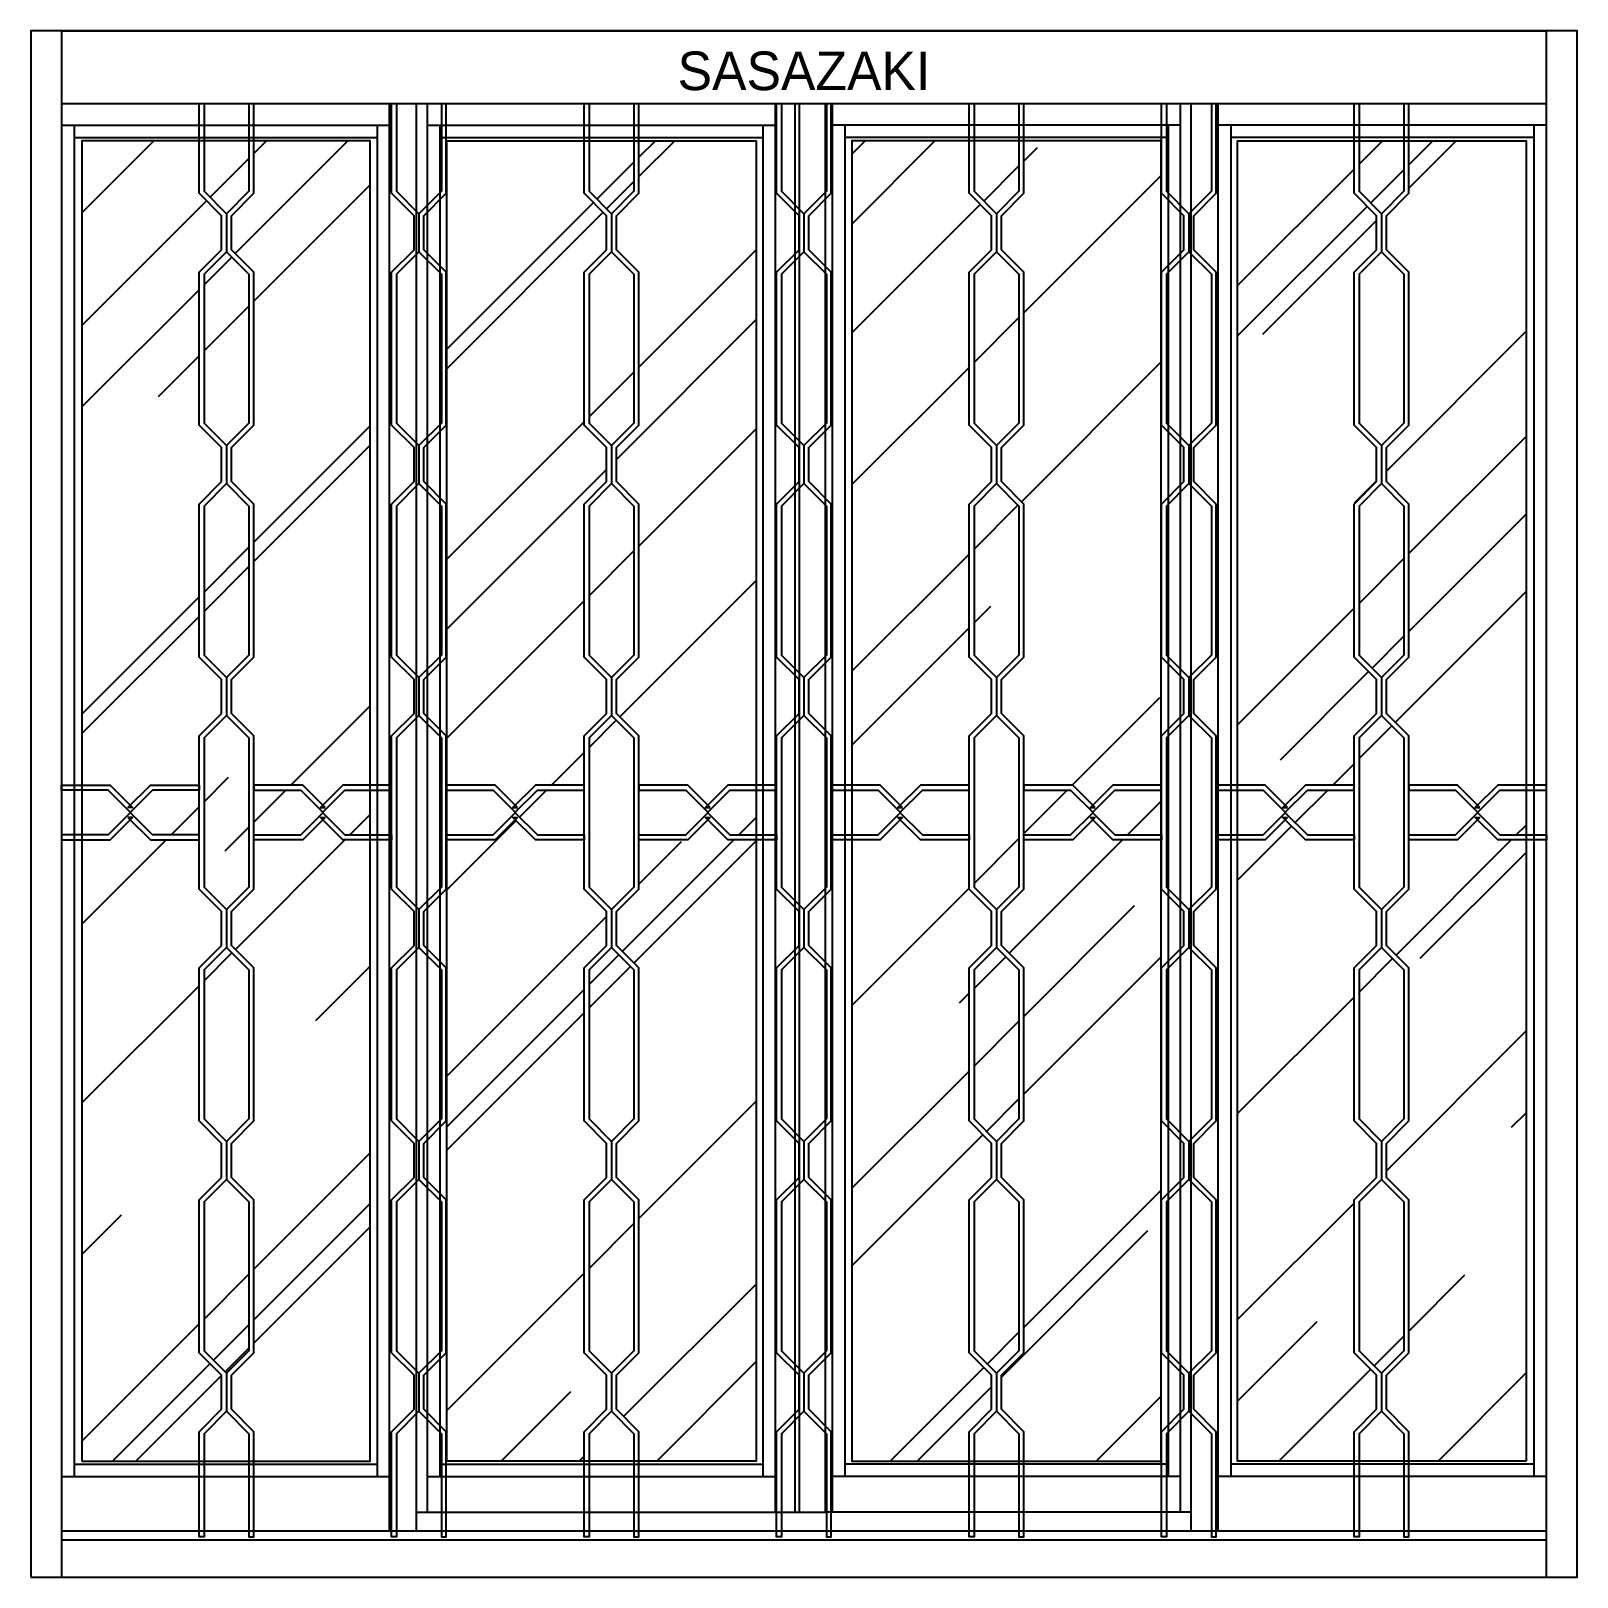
# Model space of a CAD drawing. Header units: millimetres. Extents: x 200.98 to 201.98, y 70.96 to 71.96.
import ezdxf
from ezdxf.enums import TextEntityAlignment as Align

# ---------------------------------------------------------------- set-up
doc = ezdxf.new("R2010")
doc.units = ezdxf.units.MM
doc.layers.add('021', color=1, linetype='Continuous')
doc.styles.add('SCHOBK', font='txt', dxfattribs={"oblique": 15})

msp = doc.modelspace()

# ---------------------------------------------------------------- hatches: boundary and pattern name
at = {"layer": '021', "ltscale": 0.1}
h = msp.add_hatch(dxfattribs=at)
h.set_pattern_fill('AR-RROOF', color=250, scale=0.007, angle=45, style=0)
h.paths.add_polyline_path([(201.0937, 71.6585), (201.1082, 71.673), (201.1082, 71.695), (201.0937, 71.7095), (201.0937, 71.8085), (201.1082, 71.823), (201.1082, 71.845), (201.0937, 71.8595), (201.0937, 71.8935), (201.0179, 71.8935), (201.0179, 71.4767), (201.0362, 71.4767), (201.0492, 71.4637), (201.0622, 71.4767), (201.0937, 71.4767), (201.0937, 71.5085), (201.1082, 71.523), (201.1082, 71.545), (201.0937, 71.5595)])
h.paths.add_polyline_path([(201.2044, 71.8935), (201.1291, 71.8935), (201.1291, 71.8595), (201.1146, 71.845), (201.1146, 71.823), (201.1291, 71.8085), (201.1291, 71.7095), (201.1146, 71.695), (201.1146, 71.673), (201.1291, 71.6585), (201.1291, 71.5595), (201.1146, 71.545), (201.1146, 71.523), (201.1291, 71.5085), (201.1291, 71.4767), (201.1607, 71.4767), (201.1737, 71.4637), (201.1867, 71.4767), (201.2044, 71.4767)])
h.paths.add_polyline_path([(201.2044, 71.4413), (201.1867, 71.4413), (201.1737, 71.4543), (201.1607, 71.4413), (201.1291, 71.4413), (201.1291, 71.4095), (201.1146, 71.395), (201.1146, 71.373), (201.1291, 71.3585), (201.1291, 71.2595), (201.1146, 71.245), (201.1146, 71.223), (201.1291, 71.2085), (201.1291, 71.1095), (201.1146, 71.095), (201.1146, 71.073), (201.1291, 71.0585), (201.1291, 71.0395), (201.2044, 71.0395)])
h.paths.add_polyline_path([(201.0937, 71.3585), (201.1082, 71.373), (201.1082, 71.395), (201.0937, 71.4095), (201.0937, 71.4413), (201.0622, 71.4413), (201.0492, 71.4543), (201.0362, 71.4413), (201.0179, 71.4413), (201.0179, 71.0395), (201.0937, 71.0395), (201.0937, 71.0585), (201.1082, 71.073), (201.1082, 71.095), (201.0937, 71.1095), (201.0937, 71.2085), (201.1082, 71.223), (201.1082, 71.245), (201.0937, 71.2595)])
h.paths.add_polyline_path([(201.1259, 71.0572), (201.1114, 71.0717), (201.0969, 71.0572), (201.0969, 71.0395), (201.1259, 71.0395)])
h.paths.add_polyline_path([(201.1259, 71.2072), (201.1114, 71.2217), (201.0969, 71.2072), (201.0969, 71.1108), (201.1114, 71.0963), (201.1259, 71.1108)])
h.paths.add_polyline_path([(201.1259, 71.3572), (201.1114, 71.3717), (201.0969, 71.3572), (201.0969, 71.2608), (201.1114, 71.2463), (201.1259, 71.2608)])
h.paths.add_polyline_path([(201.1259, 71.5072), (201.1114, 71.5217), (201.0969, 71.5072), (201.0969, 71.4108), (201.1114, 71.3963), (201.1259, 71.4108)])
h.paths.add_polyline_path([(201.1259, 71.6572), (201.1114, 71.6717), (201.0969, 71.6572), (201.0969, 71.5608), (201.1114, 71.5463), (201.1259, 71.5608)])
h.paths.add_polyline_path([(201.1259, 71.8072), (201.1114, 71.8217), (201.0969, 71.8072), (201.0969, 71.7108), (201.1114, 71.6963), (201.1259, 71.7108)])
h.paths.add_polyline_path([(201.1259, 71.8935), (201.0969, 71.8935), (201.0969, 71.8608), (201.1114, 71.8463), (201.1259, 71.8608)])
h.paths.add_polyline_path([(201.0492, 71.4588), (201.0491, 71.459), (201.0492, 71.4592), (201.0349, 71.4735), (201.0179, 71.4735), (201.0179, 71.4445), (201.0349, 71.4445)])
h.paths.add_polyline_path([(201.0937, 71.4735), (201.0636, 71.4735), (201.0492, 71.4592), (201.0494, 71.459), (201.0492, 71.4588), (201.0636, 71.4445), (201.0937, 71.4445)])
h.paths.add_polyline_path([(201.1737, 71.4588), (201.1735, 71.459), (201.1737, 71.4592), (201.1594, 71.4735), (201.1291, 71.4735), (201.1291, 71.4445), (201.1594, 71.4445)])
h.paths.add_polyline_path([(201.2044, 71.4735), (201.188, 71.4735), (201.1737, 71.4592), (201.1739, 71.459), (201.1737, 71.4588), (201.188, 71.4445), (201.2044, 71.4445)])
h = msp.add_hatch(dxfattribs=at)
h.set_pattern_fill('AR-RROOF', color=250, scale=0.007, angle=45, style=0)
h.paths.add_polyline_path([(201.3427, 71.2085), (201.3572, 71.223), (201.3572, 71.245), (201.3427, 71.2595), (201.3427, 71.3585), (201.3572, 71.373), (201.3572, 71.395), (201.3427, 71.4095), (201.3427, 71.4413), (201.3112, 71.4413), (201.2982, 71.4543), (201.2852, 71.4413), (201.2539, 71.4413), (201.2539, 71.0395), (201.3427, 71.0395), (201.3427, 71.0585), (201.3572, 71.073), (201.3572, 71.095), (201.3427, 71.1095)])
h.paths.add_polyline_path([(201.3749, 71.2072), (201.3604, 71.2217), (201.3459, 71.2072), (201.3459, 71.1108), (201.3604, 71.0963), (201.3749, 71.1108)])
h.paths.add_polyline_path([(201.3749, 71.3572), (201.3604, 71.3717), (201.3459, 71.3572), (201.3459, 71.2608), (201.3604, 71.2463), (201.3749, 71.2608)])
h.paths.add_polyline_path([(201.3749, 71.5072), (201.3604, 71.5217), (201.3459, 71.5072), (201.3459, 71.4108), (201.3604, 71.3963), (201.3749, 71.4108)])
h.paths.add_polyline_path([(201.3427, 71.4735), (201.3125, 71.4735), (201.2982, 71.4592), (201.2984, 71.459), (201.2982, 71.4588), (201.3125, 71.4445), (201.3427, 71.4445)])
h.paths.add_polyline_path([(201.2982, 71.4588), (201.298, 71.459), (201.2982, 71.4592), (201.2839, 71.4735), (201.2539, 71.4735), (201.2539, 71.4445), (201.2839, 71.4445)])
h.paths.add_polyline_path([(201.4084, 71.4735), (201.3781, 71.4735), (201.3781, 71.4445), (201.4084, 71.4445), (201.4227, 71.4588), (201.4225, 71.459), (201.4227, 71.4592)])
h.paths.add_polyline_path([(201.4539, 71.4735), (201.437, 71.4735), (201.4227, 71.4592), (201.4229, 71.459), (201.4227, 71.4588), (201.437, 71.4445), (201.4539, 71.4445)])
h.paths.add_polyline_path([(201.4539, 71.4413), (201.4357, 71.4413), (201.4227, 71.4543), (201.4097, 71.4413), (201.3781, 71.4413), (201.3781, 71.4095), (201.3636, 71.395), (201.3636, 71.373), (201.3781, 71.3585), (201.3781, 71.2595), (201.3636, 71.245), (201.3636, 71.223), (201.3781, 71.2085), (201.3781, 71.1095), (201.3636, 71.095), (201.3636, 71.073), (201.3781, 71.0585), (201.3781, 71.0395), (201.4539, 71.0395)])
h.paths.add_polyline_path([(201.4539, 71.8935), (201.3781, 71.8935), (201.3781, 71.8595), (201.3636, 71.845), (201.3636, 71.823), (201.3781, 71.8085), (201.3781, 71.7095), (201.3636, 71.695), (201.3636, 71.673), (201.3781, 71.6585), (201.3781, 71.5595), (201.3636, 71.545), (201.3636, 71.523), (201.3781, 71.5085), (201.3781, 71.4767), (201.4097, 71.4767), (201.4227, 71.4637), (201.4357, 71.4767), (201.4539, 71.4767)])
h.paths.add_polyline_path([(201.3427, 71.5595), (201.3427, 71.6585), (201.3572, 71.673), (201.3572, 71.695), (201.3427, 71.7095), (201.3427, 71.8085), (201.3572, 71.823), (201.3572, 71.845), (201.3427, 71.8595), (201.3427, 71.8935), (201.2539, 71.8935), (201.2539, 71.4767), (201.2852, 71.4767), (201.2982, 71.4637), (201.3112, 71.4767), (201.3427, 71.4767), (201.3427, 71.5085), (201.3572, 71.523), (201.3572, 71.545)])
h.paths.add_polyline_path([(201.3749, 71.6572), (201.3604, 71.6717), (201.3459, 71.6572), (201.3459, 71.5608), (201.3604, 71.5463), (201.3749, 71.5608)])
h.paths.add_polyline_path([(201.3749, 71.8072), (201.3604, 71.8217), (201.3459, 71.8072), (201.3459, 71.7108), (201.3604, 71.6963), (201.3749, 71.7108)])
h.paths.add_polyline_path([(201.3749, 71.8935), (201.3459, 71.8935), (201.3459, 71.8608), (201.3604, 71.8463), (201.3749, 71.8608)])
h = msp.add_hatch(dxfattribs=at)
h.set_pattern_fill('AR-RROOF', color=250, scale=0.007, angle=45, style=0)
h.paths.add_polyline_path([(201.6062, 71.095), (201.5917, 71.1095), (201.5917, 71.2085), (201.6062, 71.223), (201.6062, 71.245), (201.5917, 71.2595), (201.5917, 71.3585), (201.6062, 71.373), (201.6062, 71.395), (201.5917, 71.4095), (201.5917, 71.4413), (201.5602, 71.4413), (201.5472, 71.4543), (201.5342, 71.4413), (201.5159, 71.4413), (201.5159, 71.0395), (201.5917, 71.0395), (201.5917, 71.0585), (201.6062, 71.073)])
h.paths.add_polyline_path([(201.7159, 71.4413), (201.6847, 71.4413), (201.6717, 71.4543), (201.6587, 71.4413), (201.6271, 71.4413), (201.6271, 71.4095), (201.6126, 71.395), (201.6126, 71.373), (201.6271, 71.3585), (201.6271, 71.2595), (201.6126, 71.245), (201.6126, 71.223), (201.6271, 71.2085), (201.6271, 71.1095), (201.6126, 71.095), (201.6126, 71.073), (201.6271, 71.0585), (201.6271, 71.0395), (201.7159, 71.0395)])
h.paths.add_polyline_path([(201.7159, 71.8935), (201.6271, 71.8935), (201.6271, 71.8595), (201.6126, 71.845), (201.6126, 71.823), (201.6271, 71.8085), (201.6271, 71.7095), (201.6126, 71.695), (201.6126, 71.673), (201.6271, 71.6585), (201.6271, 71.5595), (201.6126, 71.545), (201.6126, 71.523), (201.6271, 71.5085), (201.6271, 71.4767), (201.6587, 71.4767), (201.6717, 71.4637), (201.6847, 71.4767), (201.7159, 71.4767)])
h.paths.add_polyline_path([(201.5917, 71.6585), (201.6062, 71.673), (201.6062, 71.695), (201.5917, 71.7095), (201.5917, 71.8085), (201.6062, 71.823), (201.6062, 71.845), (201.5917, 71.8595), (201.5917, 71.8935), (201.5159, 71.8935), (201.5159, 71.4767), (201.5342, 71.4767), (201.5472, 71.4637), (201.5602, 71.4767), (201.5917, 71.4767), (201.5917, 71.5085), (201.6062, 71.523), (201.6062, 71.545), (201.5917, 71.5595)])
h.paths.add_polyline_path([(201.6239, 71.8935), (201.5949, 71.8935), (201.5949, 71.8608), (201.6094, 71.8463), (201.6239, 71.8608)])
h.paths.add_polyline_path([(201.6239, 71.8072), (201.6094, 71.8217), (201.5949, 71.8072), (201.5949, 71.7108), (201.6094, 71.6963), (201.6239, 71.7108)])
h.paths.add_polyline_path([(201.6239, 71.6572), (201.6094, 71.6717), (201.5949, 71.6572), (201.5949, 71.5608), (201.6094, 71.5463), (201.6239, 71.5608)])
h.paths.add_polyline_path([(201.6239, 71.5072), (201.6094, 71.5217), (201.5949, 71.5072), (201.5949, 71.4108), (201.6094, 71.3963), (201.6239, 71.4108)])
h.paths.add_polyline_path([(201.6574, 71.4735), (201.6271, 71.4735), (201.6271, 71.4445), (201.6574, 71.4445), (201.6717, 71.4588), (201.6715, 71.459), (201.6717, 71.4592)])
h.paths.add_polyline_path([(201.7159, 71.4735), (201.686, 71.4735), (201.6717, 71.4592), (201.6719, 71.459), (201.6717, 71.4588), (201.686, 71.4445), (201.7159, 71.4445)])
h.paths.add_polyline_path([(201.5917, 71.4735), (201.5615, 71.4735), (201.5472, 71.4592), (201.5474, 71.459), (201.5472, 71.4588), (201.5615, 71.4445), (201.5917, 71.4445)])
h.paths.add_polyline_path([(201.5329, 71.4735), (201.5159, 71.4735), (201.5159, 71.4445), (201.5329, 71.4445), (201.5472, 71.4588), (201.547, 71.459), (201.5472, 71.4592)])
h.paths.add_polyline_path([(201.6239, 71.3572), (201.6094, 71.3717), (201.5949, 71.3572), (201.5949, 71.2608), (201.6094, 71.2463), (201.6239, 71.2608)])
h.paths.add_polyline_path([(201.6239, 71.2072), (201.6094, 71.2217), (201.5949, 71.2072), (201.5949, 71.1108), (201.6094, 71.0963), (201.6239, 71.1108)])
h.paths.add_polyline_path([(201.6239, 71.0572), (201.6094, 71.0717), (201.5949, 71.0572), (201.5949, 71.0395), (201.6239, 71.0395)])
h = msp.add_hatch(dxfattribs=at)
h.set_pattern_fill('AR-RROOF', color=250, scale=0.007, angle=45, style=0)
h.paths.add_polyline_path([(201.8407, 71.2085), (201.8552, 71.223), (201.8552, 71.245), (201.8407, 71.2595), (201.8407, 71.3585), (201.8552, 71.373), (201.8552, 71.395), (201.8407, 71.4095), (201.8407, 71.4413), (201.8092, 71.4413), (201.7962, 71.4543), (201.7832, 71.4413), (201.7654, 71.4413), (201.7654, 71.0395), (201.8407, 71.0395), (201.8407, 71.0585), (201.8552, 71.073), (201.8552, 71.095), (201.8407, 71.1095)])
h.paths.add_polyline_path([(201.9519, 71.4413), (201.9336, 71.4413), (201.9206, 71.4543), (201.9076, 71.4413), (201.8761, 71.4413), (201.8761, 71.4095), (201.8616, 71.395), (201.8616, 71.373), (201.8761, 71.3585), (201.8761, 71.2595), (201.8616, 71.245), (201.8616, 71.223), (201.8761, 71.2085), (201.8761, 71.1095), (201.8616, 71.095), (201.8616, 71.073), (201.8761, 71.0585), (201.8761, 71.0395), (201.9519, 71.0395)])
h.paths.add_polyline_path([(201.8729, 71.2072), (201.8584, 71.2217), (201.8439, 71.2072), (201.8439, 71.1108), (201.8584, 71.0963), (201.8729, 71.1108)])
h.paths.add_polyline_path([(201.8729, 71.0572), (201.8584, 71.0717), (201.8439, 71.0572), (201.8439, 71.0395), (201.8729, 71.0395)])
h.paths.add_polyline_path([(201.8729, 71.3572), (201.8584, 71.3717), (201.8439, 71.3572), (201.8439, 71.2608), (201.8584, 71.2463), (201.8729, 71.2608)])
h.paths.add_polyline_path([(201.8729, 71.5072), (201.8584, 71.5217), (201.8439, 71.5072), (201.8439, 71.4108), (201.8584, 71.3963), (201.8729, 71.4108)])
h.paths.add_polyline_path([(201.8729, 71.6572), (201.8584, 71.6717), (201.8439, 71.6572), (201.8439, 71.5608), (201.8584, 71.5463), (201.8729, 71.5608)])
h.paths.add_polyline_path([(201.8729, 71.8072), (201.8584, 71.8217), (201.8439, 71.8072), (201.8439, 71.7108), (201.8584, 71.6963), (201.8729, 71.7108)])
h.paths.add_polyline_path([(201.8729, 71.8935), (201.8439, 71.8935), (201.8439, 71.8608), (201.8584, 71.8463), (201.8729, 71.8608)])
h.paths.add_polyline_path([(201.9519, 71.8935), (201.8761, 71.8935), (201.8761, 71.8595), (201.8616, 71.845), (201.8616, 71.823), (201.8761, 71.8085), (201.8761, 71.7095), (201.8616, 71.695), (201.8616, 71.673), (201.8761, 71.6585), (201.8761, 71.5595), (201.8616, 71.545), (201.8616, 71.523), (201.8761, 71.5085), (201.8761, 71.4767), (201.9076, 71.4767), (201.9206, 71.4637), (201.9336, 71.4767), (201.9519, 71.4767)])
h.paths.add_polyline_path([(201.8552, 71.695), (201.8407, 71.7095), (201.8407, 71.8085), (201.8552, 71.823), (201.8552, 71.845), (201.8407, 71.8595), (201.8407, 71.8935), (201.7654, 71.8935), (201.7654, 71.4767), (201.7832, 71.4767), (201.7962, 71.4637), (201.8092, 71.4767), (201.8407, 71.4767), (201.8407, 71.5085), (201.8552, 71.523), (201.8552, 71.545), (201.8407, 71.5595), (201.8407, 71.6585), (201.8552, 71.673)])
h.paths.add_polyline_path([(201.9519, 71.4735), (201.935, 71.4735), (201.9206, 71.4592), (201.9208, 71.459), (201.9206, 71.4588), (201.935, 71.4445), (201.9519, 71.4445)])
h.paths.add_polyline_path([(201.9206, 71.4588), (201.9205, 71.459), (201.9206, 71.4592), (201.9063, 71.4735), (201.8761, 71.4735), (201.8761, 71.4445), (201.9063, 71.4445)])
h.paths.add_polyline_path([(201.8407, 71.4735), (201.8105, 71.4735), (201.7962, 71.4592), (201.7964, 71.459), (201.7962, 71.4588), (201.8105, 71.4445), (201.8407, 71.4445)])
h.paths.add_polyline_path([(201.7819, 71.4735), (201.7654, 71.4735), (201.7654, 71.4445), (201.7819, 71.4445), (201.7962, 71.4588), (201.796, 71.459), (201.7962, 71.4592)])

# ---------------------------------------------------------------- linework, layer by layer
at = {"layer": '021'}
msp.add_line((201.7354, 71.0065), (201.4989, 71.0065), dxfattribs=at)
for points in [[(200.9849, 70.9645), (201.9849, 70.9645), (201.9849, 71.9645), (200.9849, 71.9645)], [(201.0179, 71.0395), (201.2044, 71.0395), (201.2044, 71.8935), (201.0179, 71.8935)], [(201.2539, 71.8935), (201.4539, 71.8935), (201.4539, 71.0395), (201.2539, 71.0395)], [(201.7159, 71.8935), (201.5159, 71.8935), (201.5159, 71.0395), (201.7159, 71.0395)], [(201.9519, 71.0395), (201.7654, 71.0395), (201.7654, 71.8935), (201.9519, 71.8935)]]:
    msp.add_lwpolyline(points, close=True, dxfattribs=at)
for points in [[(201.0049, 70.9645), (201.0049, 71.9645), (201.9649, 71.9645), (201.9649, 70.9645)], [(201.0049, 71.9175), (201.9649, 71.9175)], [(201.2169, 70.9945), (201.2169, 71.9175)], [(201.2344, 70.9945), (201.2344, 71.9175)], [(201.2344, 71.0065), (201.4989, 71.0065), (201.4989, 71.9175)], [(201.2414, 71.0065), (201.2414, 71.9175)], [(201.4664, 71.0065), (201.4664, 71.9175)], [(201.4789, 71.9175), (201.4789, 71.0065)], [(201.4819, 71.9175), (201.4819, 71.0065)], [(201.5034, 71.0065), (201.5034, 71.9175)], [(201.7284, 71.0065), (201.7284, 71.9175)], [(201.7354, 70.9945), (201.7354, 71.9175)], [(201.7529, 70.9945), (201.7529, 71.9175)], [(201.0049, 71.9035), (201.2169, 71.9035)], [(201.0129, 71.9035), (201.0129, 71.0295)], [(201.2089, 71.9035), (201.2089, 71.0295)], [(201.2414, 71.9035), (201.4664, 71.9035)], [(201.2494, 71.9035), (201.2494, 71.0295)], [(201.4584, 71.9035), (201.4584, 71.0295)], [(201.7284, 71.9035), (201.5034, 71.9035)], [(201.5114, 71.9035), (201.5114, 71.0295)], [(201.7204, 71.9035), (201.7204, 71.0295)], [(201.9649, 71.9035), (201.7529, 71.9035)], [(201.7609, 71.9035), (201.7609, 71.0295)], [(201.9569, 71.9035), (201.9569, 71.0295)], [(201.0129, 71.8955), (201.2089, 71.8955)], [(201.2494, 71.8955), (201.4584, 71.8955)], [(201.7204, 71.8955), (201.5114, 71.8955)], [(201.9569, 71.8955), (201.7609, 71.8955)], [(201.0129, 71.0375), (201.2089, 71.0375)], [(201.2494, 71.0375), (201.4584, 71.0375)], [(201.7204, 71.0375), (201.5114, 71.0375)], [(201.9569, 71.0375), (201.7609, 71.0375)], [(201.0049, 71.0295), (201.2169, 71.0295)], [(201.2414, 71.0295), (201.4664, 71.0295)], [(201.7284, 71.0295), (201.5034, 71.0295)], [(201.9649, 71.0295), (201.7529, 71.0295)], [(201.0049, 70.9945), (201.9649, 70.9945)], [(201.0049, 70.9885), (201.9649, 70.9885)]]:
    msp.add_lwpolyline(points, dxfattribs=at)
at = {"layer": '021', "color": 6}
for points in [[(201.0969, 71.9175), (201.0969, 71.8608), (201.1114, 71.8463), (201.1114, 71.8217), (201.0969, 71.8072), (201.0969, 71.7108), (201.1114, 71.6963), (201.1114, 71.6717), (201.0969, 71.6572), (201.0969, 71.6572), (201.0969, 71.5608), (201.1114, 71.5463), (201.1114, 71.5217), (201.0969, 71.5072), (201.0969, 71.5072), (201.0969, 71.4108), (201.1114, 71.3963), (201.1114, 71.3717), (201.0969, 71.3572), (201.0969, 71.3572), (201.0969, 71.2608), (201.1114, 71.2463), (201.1114, 71.2217), (201.0969, 71.2072), (201.0969, 71.2072), (201.0969, 71.1108), (201.1114, 71.0963), (201.1114, 71.0717), (201.0969, 71.0572), (201.0969, 70.9905), (201.0937, 70.9905), (201.0937, 71.0585), (201.1082, 71.073), (201.1082, 71.095), (201.0937, 71.1095), (201.0937, 71.2085), (201.0937, 71.2085), (201.1082, 71.223), (201.1082, 71.245), (201.0937, 71.2595), (201.0937, 71.3585), (201.1082, 71.373), (201.1082, 71.395), (201.0937, 71.4095), (201.0937, 71.5085), (201.1082, 71.523), (201.1082, 71.545), (201.0937, 71.5595), (201.0937, 71.6585), (201.1082, 71.673), (201.1082, 71.695), (201.0937, 71.7095), (201.0937, 71.8085), (201.1082, 71.823), (201.1082, 71.845), (201.0937, 71.8595), (201.0937, 71.9175)], [(201.1259, 71.9175), (201.1259, 71.8608), (201.1114, 71.8463), (201.1114, 71.8217), (201.1259, 71.8072), (201.1259, 71.7108), (201.1114, 71.6963), (201.1114, 71.6717), (201.1259, 71.6572), (201.1259, 71.6572), (201.1259, 71.5608), (201.1114, 71.5463), (201.1114, 71.5217), (201.1259, 71.5072), (201.1259, 71.5072), (201.1259, 71.4108), (201.1114, 71.3963), (201.1114, 71.3717), (201.1259, 71.3572), (201.1259, 71.3572), (201.1259, 71.2608), (201.1114, 71.2463), (201.1114, 71.2217), (201.1259, 71.2072), (201.1259, 71.2072), (201.1259, 71.1108), (201.1114, 71.0963), (201.1114, 71.0717), (201.1259, 71.0572), (201.1259, 70.9905), (201.1291, 70.9905), (201.1291, 71.0585), (201.1146, 71.073), (201.1146, 71.095), (201.1291, 71.1095), (201.1291, 71.2085), (201.1291, 71.2085), (201.1146, 71.223), (201.1146, 71.245), (201.1291, 71.2595), (201.1291, 71.3585), (201.1146, 71.373), (201.1146, 71.395), (201.1291, 71.4095), (201.1291, 71.5085), (201.1146, 71.523), (201.1146, 71.545), (201.1291, 71.5595), (201.1291, 71.6585), (201.1146, 71.673), (201.1146, 71.695), (201.1291, 71.7095), (201.1291, 71.8085), (201.1146, 71.823), (201.1146, 71.845), (201.1291, 71.8595), (201.1291, 71.9175)], [(201.2214, 71.9175), (201.2214, 71.8608), (201.2359, 71.8463), (201.2359, 71.8217), (201.2214, 71.8072), (201.2214, 71.7108), (201.2359, 71.6963), (201.2359, 71.6717), (201.2214, 71.6572), (201.2214, 71.6572), (201.2214, 71.5608), (201.2359, 71.5463), (201.2359, 71.5217), (201.2214, 71.5072), (201.2214, 71.5072), (201.2214, 71.4108), (201.2359, 71.3963), (201.2359, 71.3717), (201.2214, 71.3572), (201.2214, 71.3572), (201.2214, 71.2608), (201.2359, 71.2463), (201.2359, 71.2217), (201.2214, 71.2072), (201.2214, 71.2072), (201.2214, 71.1108), (201.2359, 71.0963), (201.2359, 71.0717), (201.2214, 71.0572), (201.2214, 70.9905), (201.2182, 70.9905), (201.2182, 71.0585), (201.2327, 71.073), (201.2327, 71.095), (201.2182, 71.1095), (201.2182, 71.2085), (201.2182, 71.2085), (201.2327, 71.223), (201.2327, 71.245), (201.2182, 71.2595), (201.2182, 71.3585), (201.2327, 71.373), (201.2327, 71.395), (201.2182, 71.4095), (201.2182, 71.5085), (201.2327, 71.523), (201.2327, 71.545), (201.2182, 71.5595), (201.2182, 71.6585), (201.2327, 71.673), (201.2327, 71.695), (201.2182, 71.7095), (201.2182, 71.8085), (201.2327, 71.823), (201.2327, 71.845), (201.2182, 71.8595), (201.2182, 71.9175)], [(201.2504, 71.9175), (201.2504, 71.8608), (201.2359, 71.8463), (201.2359, 71.8217), (201.2504, 71.8072), (201.2504, 71.7108), (201.2359, 71.6963), (201.2359, 71.6717), (201.2504, 71.6572), (201.2504, 71.6572), (201.2504, 71.5608), (201.2359, 71.5463), (201.2359, 71.5217), (201.2504, 71.5072), (201.2504, 71.5072), (201.2504, 71.4108), (201.2359, 71.3963), (201.2359, 71.3717), (201.2504, 71.3572), (201.2504, 71.3572), (201.2504, 71.2608), (201.2359, 71.2463), (201.2359, 71.2217), (201.2504, 71.2072), (201.2504, 71.2072), (201.2504, 71.1108), (201.2359, 71.0963), (201.2359, 71.0717), (201.2504, 71.0572), (201.2504, 70.9905), (201.2536, 70.9905), (201.2536, 71.0585), (201.2391, 71.073), (201.2391, 71.095), (201.2536, 71.1095), (201.2536, 71.2085), (201.2536, 71.2085), (201.2391, 71.223), (201.2391, 71.245), (201.2536, 71.2595), (201.2536, 71.3585), (201.2391, 71.373), (201.2391, 71.395), (201.2536, 71.4095), (201.2536, 71.5085), (201.2391, 71.523), (201.2391, 71.545), (201.2536, 71.5595), (201.2536, 71.6585), (201.2391, 71.673), (201.2391, 71.695), (201.2536, 71.7095), (201.2536, 71.8085), (201.2391, 71.823), (201.2391, 71.845), (201.2536, 71.8595), (201.2536, 71.9175)], [(201.3459, 71.9175), (201.3459, 71.8608), (201.3604, 71.8463), (201.3604, 71.8217), (201.3459, 71.8072), (201.3459, 71.7108), (201.3604, 71.6963), (201.3604, 71.6717), (201.3459, 71.6572), (201.3459, 71.6572), (201.3459, 71.5608), (201.3604, 71.5463), (201.3604, 71.5217), (201.3459, 71.5072), (201.3459, 71.5072), (201.3459, 71.4108), (201.3604, 71.3963), (201.3604, 71.3717), (201.3459, 71.3572), (201.3459, 71.3572), (201.3459, 71.2608), (201.3604, 71.2463), (201.3604, 71.2217), (201.3459, 71.2072), (201.3459, 71.2072), (201.3459, 71.1108), (201.3604, 71.0963), (201.3604, 71.0717), (201.3459, 71.0572), (201.3459, 70.9905), (201.3427, 70.9905), (201.3427, 71.0585), (201.3572, 71.073), (201.3572, 71.095), (201.3427, 71.1095), (201.3427, 71.2085), (201.3427, 71.2085), (201.3572, 71.223), (201.3572, 71.245), (201.3427, 71.2595), (201.3427, 71.3585), (201.3572, 71.373), (201.3572, 71.395), (201.3427, 71.4095), (201.3427, 71.5085), (201.3572, 71.523), (201.3572, 71.545), (201.3427, 71.5595), (201.3427, 71.6585), (201.3572, 71.673), (201.3572, 71.695), (201.3427, 71.7095), (201.3427, 71.8085), (201.3572, 71.823), (201.3572, 71.845), (201.3427, 71.8595), (201.3427, 71.9175)], [(201.3749, 71.9175), (201.3749, 71.8608), (201.3604, 71.8463), (201.3604, 71.8217), (201.3749, 71.8072), (201.3749, 71.7108), (201.3604, 71.6963), (201.3604, 71.6717), (201.3749, 71.6572), (201.3749, 71.6572), (201.3749, 71.5608), (201.3604, 71.5463), (201.3604, 71.5217), (201.3749, 71.5072), (201.3749, 71.5072), (201.3749, 71.4108), (201.3604, 71.3963), (201.3604, 71.3717), (201.3749, 71.3572), (201.3749, 71.3572), (201.3749, 71.2608), (201.3604, 71.2463), (201.3604, 71.2217), (201.3749, 71.2072), (201.3749, 71.2072), (201.3749, 71.1108), (201.3604, 71.0963), (201.3604, 71.0717), (201.3749, 71.0572), (201.3749, 70.9905), (201.3781, 70.9905), (201.3781, 71.0585), (201.3636, 71.073), (201.3636, 71.095), (201.3781, 71.1095), (201.3781, 71.2085), (201.3781, 71.2085), (201.3636, 71.223), (201.3636, 71.245), (201.3781, 71.2595), (201.3781, 71.3585), (201.3636, 71.373), (201.3636, 71.395), (201.3781, 71.4095), (201.3781, 71.5085), (201.3636, 71.523), (201.3636, 71.545), (201.3781, 71.5595), (201.3781, 71.6585), (201.3636, 71.673), (201.3636, 71.695), (201.3781, 71.7095), (201.3781, 71.8085), (201.3636, 71.823), (201.3636, 71.845), (201.3781, 71.8595), (201.3781, 71.9175)], [(201.4704, 71.9175), (201.4704, 71.8608), (201.4849, 71.8463), (201.4849, 71.8217), (201.4704, 71.8072), (201.4704, 71.7108), (201.4849, 71.6963), (201.4849, 71.6717), (201.4704, 71.6572), (201.4704, 71.6572), (201.4704, 71.5608), (201.4849, 71.5463), (201.4849, 71.5217), (201.4704, 71.5072), (201.4704, 71.5072), (201.4704, 71.4108), (201.4849, 71.3963), (201.4849, 71.3717), (201.4704, 71.3572), (201.4704, 71.3572), (201.4704, 71.2608), (201.4849, 71.2463), (201.4849, 71.2217), (201.4704, 71.2072), (201.4704, 71.2072), (201.4704, 71.1108), (201.4849, 71.0963), (201.4849, 71.0717), (201.4704, 71.0572), (201.4704, 70.9905), (201.4672, 70.9905), (201.4672, 71.0585), (201.4817, 71.073), (201.4817, 71.095), (201.4672, 71.1095), (201.4672, 71.2085), (201.4672, 71.2085), (201.4817, 71.223), (201.4817, 71.245), (201.4672, 71.2595), (201.4672, 71.3585), (201.4817, 71.373), (201.4817, 71.395), (201.4672, 71.4095), (201.4672, 71.5085), (201.4817, 71.523), (201.4817, 71.545), (201.4672, 71.5595), (201.4672, 71.6585), (201.4817, 71.673), (201.4817, 71.695), (201.4672, 71.7095), (201.4672, 71.8085), (201.4817, 71.823), (201.4817, 71.845), (201.4672, 71.8595), (201.4672, 71.9175)], [(201.4994, 71.9175), (201.4994, 71.8608), (201.4849, 71.8463), (201.4849, 71.8217), (201.4994, 71.8072), (201.4994, 71.7108), (201.4849, 71.6963), (201.4849, 71.6717), (201.4994, 71.6572), (201.4994, 71.6572), (201.4994, 71.5608), (201.4849, 71.5463), (201.4849, 71.5217), (201.4994, 71.5072), (201.4994, 71.5072), (201.4994, 71.4108), (201.4849, 71.3963), (201.4849, 71.3717), (201.4994, 71.3572), (201.4994, 71.3572), (201.4994, 71.2608), (201.4849, 71.2463), (201.4849, 71.2217), (201.4994, 71.2072), (201.4994, 71.2072), (201.4994, 71.1108), (201.4849, 71.0963), (201.4849, 71.0717), (201.4994, 71.0572), (201.4994, 70.9905), (201.5026, 70.9905), (201.5026, 71.0585), (201.4881, 71.073), (201.4881, 71.095), (201.5026, 71.1095), (201.5026, 71.2085), (201.5026, 71.2085), (201.4881, 71.223), (201.4881, 71.245), (201.5026, 71.2595), (201.5026, 71.3585), (201.4881, 71.373), (201.4881, 71.395), (201.5026, 71.4095), (201.5026, 71.5085), (201.4881, 71.523), (201.4881, 71.545), (201.5026, 71.5595), (201.5026, 71.6585), (201.4881, 71.673), (201.4881, 71.695), (201.5026, 71.7095), (201.5026, 71.8085), (201.4881, 71.823), (201.4881, 71.845), (201.5026, 71.8595), (201.5026, 71.9175)], [(201.5949, 71.9175), (201.5949, 71.8608), (201.6094, 71.8463), (201.6094, 71.8217), (201.5949, 71.8072), (201.5949, 71.7108), (201.6094, 71.6963), (201.6094, 71.6717), (201.5949, 71.6572), (201.5949, 71.6572), (201.5949, 71.5608), (201.6094, 71.5463), (201.6094, 71.5217), (201.5949, 71.5072), (201.5949, 71.5072), (201.5949, 71.4108), (201.6094, 71.3963), (201.6094, 71.3717), (201.5949, 71.3572), (201.5949, 71.3572), (201.5949, 71.2608), (201.6094, 71.2463), (201.6094, 71.2217), (201.5949, 71.2072), (201.5949, 71.2072), (201.5949, 71.1108), (201.6094, 71.0963), (201.6094, 71.0717), (201.5949, 71.0572), (201.5949, 70.9905), (201.5917, 70.9905), (201.5917, 71.0585), (201.6062, 71.073), (201.6062, 71.095), (201.5917, 71.1095), (201.5917, 71.2085), (201.5917, 71.2085), (201.6062, 71.223), (201.6062, 71.245), (201.5917, 71.2595), (201.5917, 71.3585), (201.6062, 71.373), (201.6062, 71.395), (201.5917, 71.4095), (201.5917, 71.5085), (201.6062, 71.523), (201.6062, 71.545), (201.5917, 71.5595), (201.5917, 71.6585), (201.6062, 71.673), (201.6062, 71.695), (201.5917, 71.7095), (201.5917, 71.8085), (201.6062, 71.823), (201.6062, 71.845), (201.5917, 71.8595), (201.5917, 71.9175)], [(201.6239, 71.9175), (201.6239, 71.8608), (201.6094, 71.8463), (201.6094, 71.8217), (201.6239, 71.8072), (201.6239, 71.7108), (201.6094, 71.6963), (201.6094, 71.6717), (201.6239, 71.6572), (201.6239, 71.6572), (201.6239, 71.5608), (201.6094, 71.5463), (201.6094, 71.5217), (201.6239, 71.5072), (201.6239, 71.5072), (201.6239, 71.4108), (201.6094, 71.3963), (201.6094, 71.3717), (201.6239, 71.3572), (201.6239, 71.3572), (201.6239, 71.2608), (201.6094, 71.2463), (201.6094, 71.2217), (201.6239, 71.2072), (201.6239, 71.2072), (201.6239, 71.1108), (201.6094, 71.0963), (201.6094, 71.0717), (201.6239, 71.0572), (201.6239, 70.9905), (201.6271, 70.9905), (201.6271, 71.0585), (201.6126, 71.073), (201.6126, 71.095), (201.6271, 71.1095), (201.6271, 71.2085), (201.6271, 71.2085), (201.6126, 71.223), (201.6126, 71.245), (201.6271, 71.2595), (201.6271, 71.3585), (201.6126, 71.373), (201.6126, 71.395), (201.6271, 71.4095), (201.6271, 71.5085), (201.6126, 71.523), (201.6126, 71.545), (201.6271, 71.5595), (201.6271, 71.6585), (201.6126, 71.673), (201.6126, 71.695), (201.6271, 71.7095), (201.6271, 71.8085), (201.6126, 71.823), (201.6126, 71.845), (201.6271, 71.8595), (201.6271, 71.9175)], [(201.7194, 71.9175), (201.7194, 71.8608), (201.7339, 71.8463), (201.7339, 71.8217), (201.7194, 71.8072), (201.7194, 71.7108), (201.7339, 71.6963), (201.7339, 71.6717), (201.7194, 71.6572), (201.7194, 71.6572), (201.7194, 71.5608), (201.7339, 71.5463), (201.7339, 71.5217), (201.7194, 71.5072), (201.7194, 71.5072), (201.7194, 71.4108), (201.7339, 71.3963), (201.7339, 71.3717), (201.7194, 71.3572), (201.7194, 71.3572), (201.7194, 71.2608), (201.7339, 71.2463), (201.7339, 71.2217), (201.7194, 71.2072), (201.7194, 71.2072), (201.7194, 71.1108), (201.7339, 71.0963), (201.7339, 71.0717), (201.7194, 71.0572), (201.7194, 70.9905), (201.7162, 70.9905), (201.7162, 71.0585), (201.7307, 71.073), (201.7307, 71.095), (201.7162, 71.1095), (201.7162, 71.2085), (201.7162, 71.2085), (201.7307, 71.223), (201.7307, 71.245), (201.7162, 71.2595), (201.7162, 71.3585), (201.7307, 71.373), (201.7307, 71.395), (201.7162, 71.4095), (201.7162, 71.5085), (201.7307, 71.523), (201.7307, 71.545), (201.7162, 71.5595), (201.7162, 71.6585), (201.7307, 71.673), (201.7307, 71.695), (201.7162, 71.7095), (201.7162, 71.8085), (201.7307, 71.823), (201.7307, 71.845), (201.7162, 71.8595), (201.7162, 71.9175)], [(201.7484, 71.9175), (201.7484, 71.8608), (201.7339, 71.8463), (201.7339, 71.8217), (201.7484, 71.8072), (201.7484, 71.7108), (201.7339, 71.6963), (201.7339, 71.6717), (201.7484, 71.6572), (201.7484, 71.6572), (201.7484, 71.5608), (201.7339, 71.5463), (201.7339, 71.5217), (201.7484, 71.5072), (201.7484, 71.5072), (201.7484, 71.4108), (201.7339, 71.3963), (201.7339, 71.3717), (201.7484, 71.3572), (201.7484, 71.3572), (201.7484, 71.2608), (201.7339, 71.2463), (201.7339, 71.2217), (201.7484, 71.2072), (201.7484, 71.2072), (201.7484, 71.1108), (201.7339, 71.0963), (201.7339, 71.0717), (201.7484, 71.0572), (201.7484, 70.9905), (201.7516, 70.9905), (201.7516, 71.0585), (201.7371, 71.073), (201.7371, 71.095), (201.7516, 71.1095), (201.7516, 71.2085), (201.7516, 71.2085), (201.7371, 71.223), (201.7371, 71.245), (201.7516, 71.2595), (201.7516, 71.3585), (201.7371, 71.373), (201.7371, 71.395), (201.7516, 71.4095), (201.7516, 71.5085), (201.7371, 71.523), (201.7371, 71.545), (201.7516, 71.5595), (201.7516, 71.6585), (201.7371, 71.673), (201.7371, 71.695), (201.7516, 71.7095), (201.7516, 71.8085), (201.7371, 71.823), (201.7371, 71.845), (201.7516, 71.8595), (201.7516, 71.9175)], [(201.8439, 71.9175), (201.8439, 71.8608), (201.8584, 71.8463), (201.8584, 71.8217), (201.8439, 71.8072), (201.8439, 71.7108), (201.8584, 71.6963), (201.8584, 71.6717), (201.8439, 71.6572), (201.8439, 71.6572), (201.8439, 71.5608), (201.8584, 71.5463), (201.8584, 71.5217), (201.8439, 71.5072), (201.8439, 71.5072), (201.8439, 71.4108), (201.8584, 71.3963), (201.8584, 71.3717), (201.8439, 71.3572), (201.8439, 71.3572), (201.8439, 71.2608), (201.8584, 71.2463), (201.8584, 71.2217), (201.8439, 71.2072), (201.8439, 71.2072), (201.8439, 71.1108), (201.8584, 71.0963), (201.8584, 71.0717), (201.8439, 71.0572), (201.8439, 70.9905), (201.8407, 70.9905), (201.8407, 71.0585), (201.8552, 71.073), (201.8552, 71.095), (201.8407, 71.1095), (201.8407, 71.2085), (201.8407, 71.2085), (201.8552, 71.223), (201.8552, 71.245), (201.8407, 71.2595), (201.8407, 71.3585), (201.8552, 71.373), (201.8552, 71.395), (201.8407, 71.4095), (201.8407, 71.5085), (201.8552, 71.523), (201.8552, 71.545), (201.8407, 71.5595), (201.8407, 71.6585), (201.8552, 71.673), (201.8552, 71.695), (201.8407, 71.7095), (201.8407, 71.8085), (201.8552, 71.823), (201.8552, 71.845), (201.8407, 71.8595), (201.8407, 71.9175)], [(201.8729, 71.9175), (201.8729, 71.8608), (201.8584, 71.8463), (201.8584, 71.8217), (201.8729, 71.8072), (201.8729, 71.7108), (201.8584, 71.6963), (201.8584, 71.6717), (201.8729, 71.6572), (201.8729, 71.6572), (201.8729, 71.5608), (201.8584, 71.5463), (201.8584, 71.5217), (201.8729, 71.5072), (201.8729, 71.5072), (201.8729, 71.4108), (201.8584, 71.3963), (201.8584, 71.3717), (201.8729, 71.3572), (201.8729, 71.3572), (201.8729, 71.2608), (201.8584, 71.2463), (201.8584, 71.2217), (201.8729, 71.2072), (201.8729, 71.2072), (201.8729, 71.1108), (201.8584, 71.0963), (201.8584, 71.0717), (201.8729, 71.0572), (201.8729, 70.9905), (201.8761, 70.9905), (201.8761, 71.0585), (201.8616, 71.073), (201.8616, 71.095), (201.8761, 71.1095), (201.8761, 71.2085), (201.8761, 71.2085), (201.8616, 71.223), (201.8616, 71.245), (201.8761, 71.2595), (201.8761, 71.3585), (201.8616, 71.373), (201.8616, 71.395), (201.8761, 71.4095), (201.8761, 71.5085), (201.8616, 71.523), (201.8616, 71.545), (201.8761, 71.5595), (201.8761, 71.6585), (201.8616, 71.673), (201.8616, 71.695), (201.8761, 71.7095), (201.8761, 71.8085), (201.8616, 71.823), (201.8616, 71.845), (201.8761, 71.8595), (201.8761, 71.9175)]]:
    msp.add_lwpolyline(points, dxfattribs=at)
for points in [[(201.0477, 71.4622), (201.0622, 71.4767), (201.0937, 71.4767), (201.0937, 71.4735), (201.0636, 71.4735), (201.0491, 71.459), (201.0494, 71.459), (201.0349, 71.4735), (201.0047, 71.4735), (201.0047, 71.4767), (201.0362, 71.4767), (201.0507, 71.4622)], [(201.1752, 71.4622), (201.1607, 71.4767), (201.1292, 71.4767), (201.1292, 71.4735), (201.1594, 71.4735), (201.1739, 71.459), (201.1735, 71.459), (201.188, 71.4735), (201.2182, 71.4735), (201.2182, 71.4767), (201.1867, 71.4767), (201.1722, 71.4622)], [(201.2997, 71.4622), (201.2852, 71.4767), (201.2537, 71.4767), (201.2537, 71.4735), (201.2839, 71.4735), (201.2984, 71.459), (201.298, 71.459), (201.3125, 71.4735), (201.3427, 71.4735), (201.3427, 71.4767), (201.3112, 71.4767), (201.2967, 71.4622)], [(201.4242, 71.4622), (201.4097, 71.4767), (201.3782, 71.4767), (201.3782, 71.4735), (201.4084, 71.4735), (201.4229, 71.459), (201.4225, 71.459), (201.437, 71.4735), (201.4672, 71.4735), (201.4672, 71.4767), (201.4357, 71.4767), (201.4212, 71.4622)], [(201.5487, 71.4622), (201.5342, 71.4767), (201.5027, 71.4767), (201.5027, 71.4735), (201.5329, 71.4735), (201.5474, 71.459), (201.547, 71.459), (201.5615, 71.4735), (201.5917, 71.4735), (201.5917, 71.4767), (201.5602, 71.4767), (201.5457, 71.4622)], [(201.6732, 71.4622), (201.6587, 71.4767), (201.6272, 71.4767), (201.6272, 71.4735), (201.6574, 71.4735), (201.6719, 71.459), (201.6715, 71.459), (201.686, 71.4735), (201.7162, 71.4735), (201.7162, 71.4767), (201.6847, 71.4767), (201.6702, 71.4622)], [(201.7977, 71.4622), (201.7832, 71.4767), (201.7517, 71.4767), (201.7517, 71.4735), (201.7819, 71.4735), (201.7964, 71.459), (201.796, 71.459), (201.8105, 71.4735), (201.8407, 71.4735), (201.8407, 71.4767), (201.8092, 71.4767), (201.7947, 71.4622)], [(201.9221, 71.4622), (201.9076, 71.4767), (201.8761, 71.4767), (201.8761, 71.4735), (201.9063, 71.4735), (201.9208, 71.459), (201.9205, 71.459), (201.935, 71.4735), (201.9651, 71.4735), (201.9651, 71.4767), (201.9336, 71.4767), (201.9191, 71.4622)], [(201.0477, 71.4558), (201.0622, 71.4413), (201.0937, 71.4413), (201.0937, 71.4445), (201.0636, 71.4445), (201.0491, 71.459), (201.0494, 71.459), (201.0349, 71.4445), (201.0047, 71.4445), (201.0047, 71.4413), (201.0362, 71.4413), (201.0507, 71.4558)], [(201.1752, 71.4558), (201.1607, 71.4413), (201.1292, 71.4413), (201.1292, 71.4445), (201.1594, 71.4445), (201.1739, 71.459), (201.1735, 71.459), (201.188, 71.4445), (201.2182, 71.4445), (201.2182, 71.4413), (201.1867, 71.4413), (201.1722, 71.4558)], [(201.2997, 71.4558), (201.2852, 71.4413), (201.2537, 71.4413), (201.2537, 71.4445), (201.2839, 71.4445), (201.2984, 71.459), (201.298, 71.459), (201.3125, 71.4445), (201.3427, 71.4445), (201.3427, 71.4413), (201.3112, 71.4413), (201.2967, 71.4558)], [(201.4242, 71.4558), (201.4097, 71.4413), (201.3782, 71.4413), (201.3782, 71.4445), (201.4084, 71.4445), (201.4229, 71.459), (201.4225, 71.459), (201.437, 71.4445), (201.4672, 71.4445), (201.4672, 71.4413), (201.4357, 71.4413), (201.4212, 71.4558)], [(201.5487, 71.4558), (201.5342, 71.4413), (201.5027, 71.4413), (201.5027, 71.4445), (201.5329, 71.4445), (201.5474, 71.459), (201.547, 71.459), (201.5615, 71.4445), (201.5917, 71.4445), (201.5917, 71.4413), (201.5602, 71.4413), (201.5457, 71.4558)], [(201.6732, 71.4558), (201.6587, 71.4413), (201.6272, 71.4413), (201.6272, 71.4445), (201.6574, 71.4445), (201.6719, 71.459), (201.6715, 71.459), (201.686, 71.4445), (201.7162, 71.4445), (201.7162, 71.4413), (201.6847, 71.4413), (201.6702, 71.4558)], [(201.7977, 71.4558), (201.7832, 71.4413), (201.7517, 71.4413), (201.7517, 71.4445), (201.7819, 71.4445), (201.7964, 71.459), (201.796, 71.459), (201.8105, 71.4445), (201.8407, 71.4445), (201.8407, 71.4413), (201.8092, 71.4413), (201.7947, 71.4558)], [(201.9221, 71.4558), (201.9076, 71.4413), (201.8761, 71.4413), (201.8761, 71.4445), (201.9063, 71.4445), (201.9208, 71.459), (201.9205, 71.459), (201.935, 71.4445), (201.9651, 71.4445), (201.9651, 71.4413), (201.9336, 71.4413), (201.9191, 71.4558)]]:
    msp.add_lwpolyline(points, close=True, dxfattribs=at)

# ---------------------------------------------------------------- texts
at = {"layer": '021', "style": 'SCHOBK'}
msp.add_text('SASAZAKI', height=0.025, dxfattribs=at).set_placement((201.4849, 71.9387), align=Align.MIDDLE)

doc.saveas('drawing.dxf')
